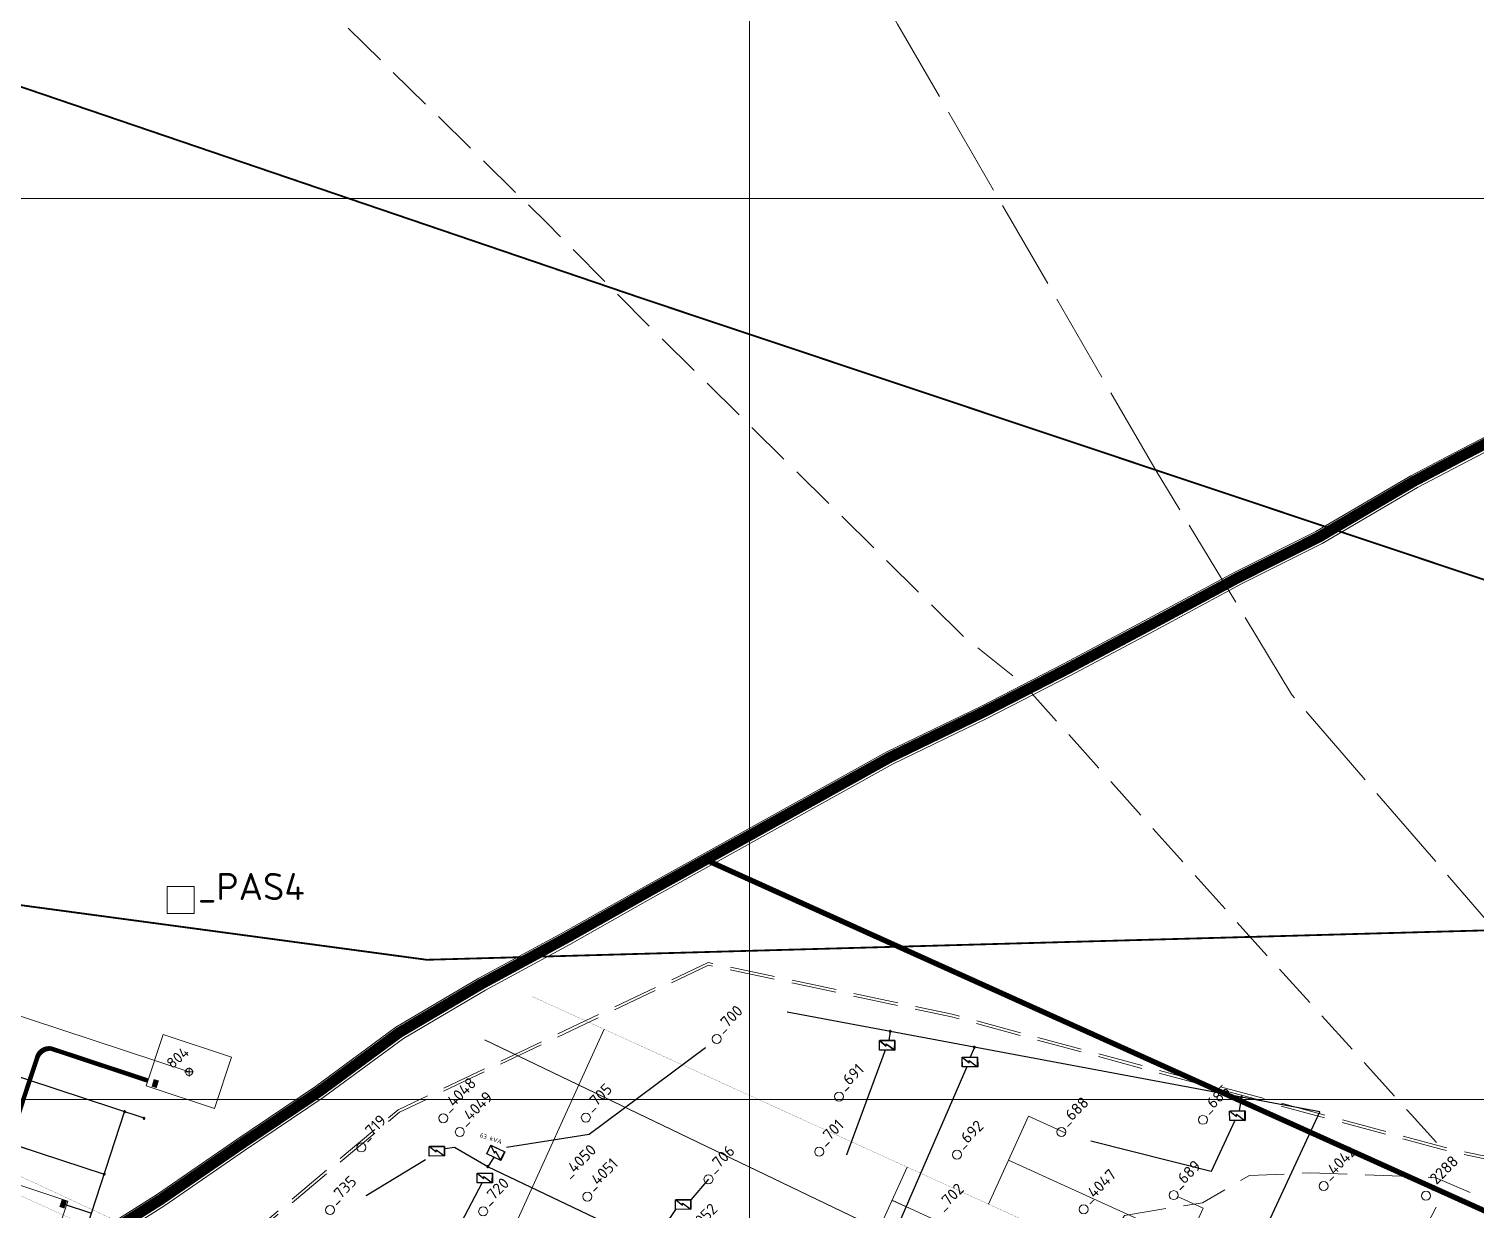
# Model space of a CAD drawing. Header units: millimetres. Extents: x 519 to 9564855, y -810 to 5021775.
# Drawn here: x 9525201 to 9526806, y 5001877 to 5003188 of the extents above; entities that cross this region are included whole.
import ezdxf

# ---------------------------------------------------------------- set-up
doc = ezdxf.new("R2010")
doc.units = ezdxf.units.MM
doc.header["$LTSCALE"] = 2
doc.header["$MEASUREMENT"] = 0
doc.header["$PDMODE"] = 2
doc.header["$PDSIZE"] = 5
for name, pattern in [('92051501$0$GROUND1', [60, 50, -10]), ('92051501$0$GROUND2', [35, 25, -10]), ('DASHED2', [9.525, 6.35, -3.175])]:
    doc.linetypes.add(name, pattern=pattern)
for name, color, linetype in [('Existing roads', 41, 'Continuous'), ('GRID_PULKOVO', 7, 'Continuous'), ('new 100 wells', 131, 'Continuous'), ('OilColl&Flowlines', 3, 'Continuous'), ('OLD WELLS(dr.bfr2000)', 24, 'Continuous'), ('PAS_CONTROL', 7, 'Continuous'), ('ROAD_FIELD', 255, '92051501$0$GROUND2'), ('ROAD_GROUND', 9, 'Continuous'), ('Stage VII wells', 9, 'Continuous'), ('МГ-земельный участок', 7, 'Continuous'), ('ТХ_выкидные линии', 24, 'Continuous')]:
    doc.layers.add(name, color=color, linetype=linetype)
for name, color, linetype, lineweight in [('WELLS(drilled after 2000y)', 6, 'Continuous', 40), ('Новый водовод', 5, 'g_122_vpr', 30), ('СНГ_трубопроводы', 244, 'Continuous', 50), ('Электро', 1, 'Continuous', 30), ('Электроснаб', 1, 'Continuous', 18), ('Электроснабжене', 1, 'Continuous', 18)]:
    doc.layers.add(name, color=color, linetype=linetype, lineweight=lineweight)
doc.styles.add('92051501$0$STANDARD', font='simplex.shx')
doc.styles.add('Elect', font='isocpeur.ttf')
doc.styles.add('Line_GUGK', font='')
doc.styles.get("Standard").update_dxf_attribs({"font": 'isocpeur.ttf', "width": 0.5})
doc.styles.get('Line_GUGK').set_extended_font_data('Bm431', italic=True)
doc.linetypes.add('g_122_vpr', pattern='A,2,-2,3,-0.6,["Впр",Line_GUGK,S=2,R=0,X=0,Y=-1],-6.4,3,-2,8,-2,8,-2,6', length=45)
doc.linetypes.add('WTR_LINE', pattern='A,0.5,-0.2,["W",92051501$0$STANDARD,S=0.1,R=0,X=-0.1,Y=-0.05],-0.05', length=0.75)

msp = doc.modelspace()

# ---------------------------------------------------------------- hatches: boundary and pattern name
at = {"layer": 'Existing roads', "lineweight": 0}
h = msp.add_hatch(color=256, dxfattribs=at)
edge = h.paths.add_edge_path()
edge.add_arc((9525224.5359, 5002040.67563), 13.35674, 90.73737319, 161.13780093, ccw=False)
edge.add_line((9525224.36401, 5002054.03126), (9525225.84106, 5002058.90337))
edge.add_arc((9525222.71659, 5002043.22452), 15.98714, 78.72979208, 167.86512908)
edge.add_line((9525207.08667, 5002046.58523), (9525208.44529, 5002046.13569))
edge.add_line((9525208.44529, 5002046.13569), (9525211.89643, 5002044.99377))
at = {"layer": 'Электро'}
for points in [[(9525344.77033, 5002020.90542), (9525339.11164, 5002022.61562), (9525336.61841, 5002014.36603), (9525342.2771, 5002012.65583)], [(9525234.30248, 5001880.87358), (9525239.91471, 5001879.01659), (9525242.62194, 5001887.19845), (9525237.00971, 5001889.05543)]]:
    msp.add_hatch(color=256, dxfattribs=at).paths.add_polyline_path(points)
at = {"layer": 'Электроснаб', "linetype": 'ByBlock', "lineweight": 0}
for points in [[(9525344.77033, 5002020.90542), (9525339.11164, 5002022.61562), (9525336.61841, 5002014.36603), (9525342.2771, 5002012.65583)], [(9525234.30248, 5001880.87358), (9525239.91471, 5001879.01659), (9525242.62194, 5001887.19845), (9525237.00971, 5001889.05543)]]:
    msp.add_hatch(color=1, dxfattribs=at).paths.add_polyline_path(points)
at = {"layer": 'Электроснабжене', "linetype": 'ByBlock', "lineweight": 0}
for points in [[(9525344.77033, 5002020.90542), (9525339.11164, 5002022.61562), (9525336.61841, 5002014.36603), (9525342.2771, 5002012.65583)], [(9525234.30248, 5001880.87358), (9525239.91471, 5001879.01659), (9525242.62194, 5001887.19845), (9525237.00971, 5001889.05543)]]:
    msp.add_hatch(color=1, dxfattribs=at).paths.add_polyline_path(points)

# ---------------------------------------------------------------- linework, layer by layer
at = {"color": 5, "linetype": 'WTR_LINE', "lineweight": 0, "ltscale": 100, "const_width": 2}
msp.add_lwpolyline([(9522961.68492, 5006530.42232), (9523070.127, 5006486.695), (9523143.587, 5006661.27), (9523407.015, 5006548.562), (9523796.011, 5006378.327), (9523736.775, 5006107.096), (9523707.544, 5005805.06), (9523700.818, 5005674.553), (9523703.853, 5005552.345), (9523709.802, 5004958.98), (9523711.38, 5004624.515), (9523707.966, 5004479.96), (9523732.1, 5004323.859), (9523751.102, 5004158.131), (9523770.225, 5003987.577), (9523817.419, 5003605.482), (9523831.27, 5003588.67), (9524021.596, 5003522.395), (9525884.76, 5002887.669), (9527000.923, 5002514.69), (9527059.994, 5002488.058), (9527832.679, 5002214.15)], dxfattribs=at)
at = {"layer": 'Existing roads', "linetype": 'ByBlock', "lineweight": 0, "ltscale": 5, "const_width": 6}
msp.add_lwpolyline([(9527687.54651, 5001483.2517), (9525951.42747, 5002265.95226)], dxfattribs=at)
at = {"layer": 'Existing roads', "lineweight": 0, "const_width": 5}
for points in [[(9525332.52401, 5002020.94674), (9525224.59593, 5002056.65819)], [(9525180.1335, 5001957.00354), (9525210.12796, 5002047.65358)]]:
    msp.add_lwpolyline(points, dxfattribs=at)
at = {"layer": 'GRID_PULKOVO', "lineweight": 0}
for p, q in [((9526000, 5011000), (9526000, 4992000)), ((9519000, 5003000), (9533000, 5003000)), ((9519000, 5002000), (9533000, 5002000))]:
    msp.add_line(p, q, dxfattribs=at)
at = {"layer": 'new 100 wells', "color": 0, "linetype": 'ByBlock', "lineweight": 0}
msp.add_lwpolyline([(9525243.81798, 5001887.02241), (9525167.83745, 5001912.16299), (9525148.98202, 5001855.17759), (9525224.96254, 5001830.03701)], close=True, dxfattribs=at)
at = {"layer": 'OilColl&Flowlines', "lineweight": 0}
msp.add_line((9525378.2, 5002030.6), (9524965.28641, 5002167.22562), dxfattribs=at)
at = {"layer": 'OLD WELLS(dr.bfr2000)', "lineweight": 0}
for centre in [(9525963.7, 5002067.1), (9526099.2, 5002003.2), (9525660.2, 5001979.2), (9525818.4, 5001979.9), (9526503, 5001977.4), (9525678.6, 5001963.9), (9526346.1, 5001963.9), (9525569.4, 5001946.7), (9526077.3, 5001941.9), (9526230.2, 5001938.7), (9525954.5, 5001911.4), (9525820.1, 5001892.2), (9526470.7, 5001893.8), (9526637, 5001903.8), (9526750.5, 5001893.1), (9525534.7, 5001877.2), (9525704.5, 5001875.7), (9526370.8, 5001878)]:
    msp.add_circle(centre, 5, dxfattribs=at)
at = {"layer": 'PAS_CONTROL', "lineweight": 0}
for p, q in [((9525353.95959, 5002236.33186), (9525383.97152, 5002236.33186)), ((9525353.95959, 5002206.31993), (9525353.95959, 5002236.33186)), ((9525383.97152, 5002236.33186), (9525383.97152, 5002206.31993)), ((9525383.97152, 5002206.31993), (9525353.95959, 5002206.31993))]:
    msp.add_line(p, q, dxfattribs=at)
at = {"layer": 'ROAD_FIELD', "lineweight": 0, "flags": 128}
for points in [[(9523067.54573, 5006280.15142), (9523097.837, 5006220.955), (9523134.28356, 5006177.90575), (9523327.5536, 5006034.29016), (9523404.3888, 5005961.89165), (9523546.137, 5005820.655), (9523570.337, 5005764.455), (9523611.637, 5005703.555), (9523678.937, 5005601.455), (9523758.937, 5005482.155), (9523855.737, 5005356.655), (9523893.937, 5005309.855), (9523976.037, 5005203.855), (9524058.737, 5005089.655), (9524169.237, 5004930.955), (9524255.937, 5004827.155), (9524338.537, 5004723.055), (9524419.237, 5004614.655), (9524494.52002, 5004513.62152), (9524570.637, 5004405.855), (9524678.92453, 5004248.16038), (9524754.737, 5004137.255), (9524931.88962, 5003868.81369), (9525012.437, 5003759.655), (9525133.337, 5003611.255), (9525227.61732, 5003523.96814), (9525365.22415, 5003383.09482), (9525453.6058, 5003288.06127), (9525775.337, 5002972.455), (9525888.237, 5002858.655), (9526236.59672, 5002514.5697), (9526304.637, 5002460.255), (9526557.36259, 5002178.24732), (9526734.337, 5001983.055), (9526762.137, 5001952.155)], [(9528790.32184, 5001728.35147), (9528600.737, 5001749.955), (9528183.137, 5001809.755), (9527543.137, 5001845.655), (9527394.537, 5001865.655), (9527044.837, 5001911.355), (9526819.737, 5001936.155), (9526769.037, 5001947.355), (9526224.937, 5002094.555), (9525954.037, 5002152.055), (9525610.137, 5001988.455), (9525416.937, 5001825.755)], [(9528789.98523, 5001725.37041), (9528600.35446, 5001746.97918), (9528182.83981, 5001806.76696), (9527542.85248, 5001842.66625), (9527394.14254, 5001862.68104), (9527044.47832, 5001908.37637), (9526819.24776, 5001933.19075), (9526768.32132, 5001944.44077), (9526224.23329, 5002091.63753), (9525954.40813, 5002148.90939), (9525611.77425, 5001985.91171), (9525419.51482, 5001824.00379)], [(9526381.002, 5001806.63), (9526416.04225, 5001871.37385), (9526502.55111, 5001885.43137), (9526554.59705, 5001915.65502), (9526622.8194, 5001918.46652), (9526760.67089, 5001913.54637), (9526924.70756, 5001841.69842), (9527019.65623, 5001781.95402), (9527084.115, 5001737.329), (9527140.734, 5001836.624), (9527208.14697, 5001868.40773), (9527338.26177, 5001869.11057)]]:
    msp.add_lwpolyline(points, dxfattribs=at)
at = {"layer": 'ROAD_FIELD', "linetype": '92051501$0$GROUND1', "lineweight": 0}
for points in [[(9527424.237, 5001104.455), (9527249.28872, 5001226.16021), (9527249.28872, 5001371.5888), (9527138.94844, 5001515.4192), (9527094.17272, 5001632.08172), (9527113.09968, 5001788.16059), (9527095.77181, 5001876.59342), (9527074.98305, 5001900.5652), (9526601.54333, 5002449.14721), (9526451.137, 5002697.655), (9526164.32704, 5003193.12773), (9525728.52141, 5003974.00872), (9525431.44703, 5004554.50834), (9525295.237, 5004746.255), (9525023.437, 5005119.555), (9524864.03888, 5005487.19574), (9524794.18876, 5005640.1035), (9524670.037, 5005965.355), (9524572.64609, 5006149.74449)], [(9526392.32749, 5001135.12341), (9526415.395, 5001186.199), (9526442.085, 5001239.075), (9526463.423, 5001286.087), (9526487.579, 5001334.241), (9526516.287, 5001397.628), (9526565.976, 5001488.878), (9526591.943, 5001534.838), (9526636.922, 5001622.89), (9526663.198, 5001702.183), (9526667.0077, 5001715.68707), (9526698.711, 5001739.047), (9526715.947, 5001791.8), (9526762.515, 5001881.88)]]:
    msp.add_lwpolyline(points, dxfattribs=at)
at = {"layer": 'ROAD_GROUND', "lineweight": 0, "const_width": 12}
msp.add_lwpolyline([(9525169.27571, 5001788.8478), (9525264.09159, 5001836.55706), (9525346.89793, 5001889.01448), (9525435.17807, 5001949.86972), (9525522.47051, 5002008.63195), (9525611.54538, 5002074.31346), (9525702.98593, 5002128.36221), (9525796.72482, 5002179.12912), (9525888.85919, 5002231.14852), (9526155.63508, 5002379.5432), (9526259.76357, 5002429.9915), (9526352.48125, 5002477.65199), (9526446.15073, 5002527.48903), (9526542.26395, 5002579.1424), (9526631.68474, 5002624.00299), (9526737.15089, 5002686.0419), (9526784.58716, 5002711.15522), (9526978.48825, 5002811.80681), (9527100.93245, 5002877.6792), (9527210.32475, 5002935.57514), (9527321.22302, 5002994.57422), (9527618.43998, 5003152.48327), (9528105.92301, 5003413.37419)], dxfattribs=at)
at = {"layer": 'ROAD_GROUND', "lineweight": 0}
for points in [[(9525166.237, 5001795.155), (9525260.637, 5001842.655), (9525343.037, 5001894.855), (9525431.237, 5001955.655), (9525518.437, 5002014.355), (9525607.67732, 5002080.15851), (9525699.537, 5002134.455), (9525793.337, 5002185.255), (9525885.437, 5002237.255), (9526152.4051, 5002385.7566), (9526256.637, 5002436.255), (9526349.237, 5002483.855), (9526442.837, 5002533.655), (9526539.037, 5002585.355), (9526628.337, 5002630.155), (9526733.737, 5002692.155), (9526781.337, 5002717.355), (9526975.21737, 5002817.99583), (9527097.637, 5002883.855), (9527207.037, 5002941.755), (9527317.937, 5003000.755), (9527615.137, 5003158.655), (9528102.637, 5003419.555)], [(9525172.74853, 5001781.63958), (9525268.03969, 5001829.58799), (9525351.31043, 5001882.3396), (9525439.68214, 5001943.25797), (9525527.08025, 5002002.09133), (9525615.96603, 5002067.63341), (9525706.92756, 5002121.39902), (9525800.59662, 5002172.12811), (9525892.77027, 5002224.16969), (9526159.32648, 5002372.44217), (9526263.33679, 5002422.83322), (9526356.18896, 5002470.56284), (9526449.93785, 5002520.44221), (9526545.9519, 5002572.04227), (9526635.51074, 5002616.97213), (9526741.05248, 5002679.05551), (9526788.30163, 5002704.06976), (9526982.22639, 5002804.73363), (9527104.69868, 5002870.62113), (9527214.08218, 5002928.51244), (9527324.97847, 5002987.51047), (9527622.21482, 5003145.42986), (9528109.67845, 5003406.3104)]]:
    msp.add_lwpolyline(points, dxfattribs=at)
at = {"layer": 'Stage VII wells', "color": 0, "linetype": 'ByBlock', "lineweight": 0}
msp.add_lwpolyline([(9525330.58202, 5002015.07759), (9525406.56254, 5001989.93701), (9525425.41798, 5002046.92241), (9525349.43745, 5002072.06299)], close=True, dxfattribs=at)
msp.add_circle((9525378.2, 5002030.6), 4, dxfattribs=at)
at = {"layer": 'Stage VII wells', "color": 0, "linetype": 'ByBlock', "lineweight": 0, "ltscale": 80}
msp.add_point((9525378.2, 5002030.6), dxfattribs=at)
at = {"layer": 'WELLS(drilled after 2000y)', "linetype": 'ByBlock', "lineweight": 0, "ltscale": 200, "const_width": 0.2}
for points in [[(9525758.50912, 5002114.41611), (9525951.83832, 5002026.42522), (9526009.89849, 5002000), (9526134.1647, 5001943.44209), (9526174.88605, 5001924.90838), (9526265.04915, 5001883.872), (9526407.08356, 5001819.29251)], [(9525797.56467, 5001737.72345), (9525703.38234, 5001780.58913), (9525838.70607, 5002077.91567)], [(9526265.04915, 5001883.872), (9526309.41455, 5001981.34945), (9526350.18267, 5001962.79445)], [(9526287.23185, 5001932.61073), (9526375.73924, 5001892.48732), (9526486.39293, 5001842.12495), (9526566.56536, 5001805.63567)], [(9526174.88605, 5001924.90838), (9526140.98072, 5001850.41327), (9526177.29965, 5001753.41868), (9526099.06163, 5001581.72971), (9526187.59267, 5001541.38645)], [(9526157.93339, 5001887.66082), (9526207.96267, 5001865.41845)], [(9526486.39293, 5001842.12495), (9526503.36744, 5001879.42051), (9526474.77167, 5001892.43545)]]:
    msp.add_lwpolyline(points, dxfattribs=at)
at = {"layer": 'WELLS(drilled after 2000y)', "color": 6, "linetype": 'ByBlock', "lineweight": 0, "ltscale": 50, "const_width": 0.2}
msp.add_lwpolyline([(9526463.30234, 5001290.17813), (9526211.23615, 5001408.06459), (9526202.49321, 5001408.52043), (9526195.86182, 5001407.01512), (9525924.31584, 5001540.46315), (9525882.36713, 5001561.07835), (9525861.607, 5001561.28204), (9525839.72758, 5001571.76865), (9525817.95303, 5001585.97871), (9525784.70338, 5001620.2689), (9525496.63355, 5001754.43651), (9525173.81828, 5001901.15362), (9524868.70967, 5002014.35964)], dxfattribs=at)
at = {"layer": 'МГ-земельный участок', "color": 0, "linetype": 'DASHED2', "lineweight": 25, "ltscale": 5, "const_width": 2}
msp.add_lwpolyline([(9522167.80801, 4999999.48247), (9521654, 5002362), (9522840, 5002532), (9525642, 5002155), (9528521, 5002235), (9531281, 5003464), (9533105, 5001043), (9546614, 4998215), (9544978, 4995525), (9543652, 4996420), (9539605, 4995735), (9529554.6705, 4998798.09585), (9529554.71722, 4998845.23995), (9529525.402, 4998845.269), (9529525.36994, 4998882.97318), (9529309.91997, 4998882.84552), (9526935, 5000017), (9526935, 4999132), (9522906, 5001105), (9522683.367, 5000265.06642), (9522496, 5000315)], close=True, dxfattribs=at)
at = {"layer": 'Новый водовод', "color": 5, "linetype": 'WTR_LINE', "lineweight": 0, "ltscale": 40, "const_width": 1}
msp.add_lwpolyline([(9526354.87, 5000946.83), (9526398.70239, 5001044.0014), (9526527.39, 5001266.46), (9526675.38, 5001544.16), (9526584.45, 5001589.4), (9526573.39, 5001637.82), (9526242.02757, 5001808.6634), (9525706.03, 5002066.24)], dxfattribs=at)
at = {"layer": 'СНГ_трубопроводы', "color": 3, "linetype": 'ByBlock', "lineweight": 0, "ltscale": 5, "const_width": 0.2}
msp.add_lwpolyline([(9524919.41641, 5002041.27775), (9525456.91445, 5001790.98044)], dxfattribs=at)
at = {"layer": 'ТХ_выкидные линии', "lineweight": 0, "ltscale": 25}
for p, q in [((9525838.70607, 5002077.91567), (9525703.38234, 5001780.58913)), ((9526309.41455, 5001981.34945), (9526265.04915, 5001883.872)), ((9526350.18267, 5001962.79445), (9526309.41455, 5001981.34945)), ((9526287.29195, 5001932.74278), (9526566.56536, 5001805.63567)), ((9526148.60874, 5001867.17318), (9526174.88605, 5001924.90838)), ((9526207.96267, 5001865.41845), (9526158.13235, 5001888.09798)), ((9526474.77167, 5001892.43545), (9526503.36744, 5001879.42051)), ((9526486.72021, 5001842.84404), (9526503.36744, 5001879.42051))]:
    msp.add_line(p, q, dxfattribs=at)
at = {"layer": 'Электро', "ltscale": 0.5}
for p, q in [((9525328.21342, 5001979.12711, 0), (9524775.58715, 5002161.90701, 0)), ((9525216.00605, 5001707.62008), (9525306.55192, 5001986.2916)), ((9526516.04185, 5001735.5489, 0), (9526632.7608, 5001986.08747, 0)), ((9525110.79511, 5001973.97499, 0), (9525284.07779, 5001917.12334, 0)), ((9525672.70964, 5001946.66492, 0), (9525662.37814, 5001945.12541, 0)), ((9525709.50821, 5001925.33311, 0), (9525672.70964, 5001946.66492, 0)), ((9525919.1978, 5001825.46275, 0), (9525709.50821, 5001925.33311, 0)), ((9525238.54614, 5001884.20287, 0), (9525269.99971, 5001873.79545, 0))]:
    msp.add_line(p, q, dxfattribs=at)
at = {"layer": 'Электро', "ltscale": 0.0025}
for p, q in [((9526632.7608, 5001986.08747, 0), (9526041.7065, 5002096.96741, 0)), ((9526156.13426, 5002075.50112, 0), (9526154.58951, 5002065.30825, 0)), ((9525822.20902, 5001961.33226, 0), (9525951.07459, 5002057.63923, 0)), ((9526249.49645, 5002057.98667, 0), (9526244.93427, 5002046.7783, 0)), ((9526150.53449, 5002054.60212, 0), (9526107.5088, 5001938.40726, 0)), ((9526241.07622, 5002036.2798, 0), (9526155.43657, 5001839.08298, 0)), ((9526545.76115, 5002002.40834, 0), (9526543.10479, 5001987.74851, 0)), ((9526538.36578, 5001976.62227, 0), (9526512.00593, 5001919.96662, 0)), ((9526512.00593, 5001919.96662, 0), (9526378.66304, 5001953.65484, 0)), ((9525954.5, 5001911.39), (9525934.88912, 5001888.63243, 0)), ((9525626.43561, 5001761.46852, 0), (9525703.55131, 5001907.54903, 0)), ((9525918.00265, 5001878.05419, 0), (9525891.3365, 5001838.73245, 0))]:
    msp.add_line(p, q, dxfattribs=at)
at = {"layer": 'Электро'}
for p, q in [((9526144.13536, 5002065.23605, 0), (9526161.18379, 5002065.34039, 0)), ((9526144.20006, 5002054.6637, 0), (9526144.13536, 5002065.23605, 0)), ((9526144.18579, 5002065.34243, 0), (9526161.23422, 5002065.44677, 0)), ((9526144.25049, 5002054.77008, 0), (9526144.18579, 5002065.34243, 0)), ((9526161.24849, 5002054.76804, 0), (9526144.20006, 5002054.6637, 0)), ((9526161.29892, 5002054.87442, 0), (9526144.25049, 5002054.77008, 0)), ((9526161.08654, 5002065.24194, 0), (9526144.49094, 5002065.14037, 0)), ((9526144.49094, 5002065.14037, 0), (9526151.70272, 5002059.31314, 0)), ((9526161.13696, 5002065.34832, 0), (9526144.54137, 5002065.24675, 0)), ((9526144.54137, 5002065.24675, 0), (9526151.75314, 5002059.41952, 0)), ((9526151.70272, 5002059.31314, 0), (9526151.68818, 5002061.68837, 0)), ((9526151.68818, 5002061.68837, 0), (9526161.01285, 5002054.79948, 0)), ((9526151.75314, 5002059.41952, 0), (9526151.73861, 5002061.79475, 0)), ((9526151.73861, 5002061.79475, 0), (9526161.06327, 5002054.90586, 0)), ((9526161.01285, 5002054.79948, 0), (9526161.08654, 5002065.24194, 0)), ((9526161.06327, 5002054.90586, 0), (9526161.13696, 5002065.34832, 0)), ((9526161.18379, 5002065.34039, 0), (9526161.24849, 5002054.76804, 0)), ((9526161.23422, 5002065.44677, 0), (9526161.29892, 5002054.87442, 0)), ((9526236.02432, 5002046.71556, 0), (9526253.07275, 5002046.81989, 0)), ((9526236.08902, 5002036.14321, 0), (9526236.02432, 5002046.71556, 0)), ((9526236.07475, 5002046.82194, 0), (9526253.12318, 5002046.92627, 0)), ((9526236.13945, 5002036.24959, 0), (9526236.07475, 5002046.82194, 0)), ((9526252.9755, 5002046.72144, 0), (9526236.3799, 5002046.61988, 0)), ((9526236.3799, 5002046.61988, 0), (9526243.59168, 5002040.79265, 0)), ((9526253.02592, 5002046.82782, 0), (9526236.43032, 5002046.72626, 0)), ((9526236.43032, 5002046.72626, 0), (9526243.6421, 5002040.89903, 0)), ((9526243.59168, 5002040.79265, 0), (9526243.57714, 5002043.16788, 0)), ((9526243.57714, 5002043.16788, 0), (9526252.90181, 5002036.27898, 0)), ((9526243.6421, 5002040.89903, 0), (9526243.62757, 5002043.27426, 0)), ((9526243.62757, 5002043.27426, 0), (9526252.95223, 5002036.38536, 0)), ((9526252.90181, 5002036.27898, 0), (9526252.9755, 5002046.72144, 0)), ((9526252.95223, 5002036.38536, 0), (9526253.02592, 5002046.82782, 0)), ((9526253.07275, 5002046.81989, 0), (9526253.13745, 5002036.24754, 0)), ((9526253.12318, 5002046.92627, 0), (9526253.18788, 5002036.35392, 0)), ((9526253.13745, 5002036.24754, 0), (9526236.08902, 5002036.14321, 0)), ((9526253.18788, 5002036.35392, 0), (9526236.13945, 5002036.24959, 0)), ((9526532.69883, 5001987.16033, 0), (9526549.74726, 5001987.26467, 0)), ((9526532.76353, 5001976.58798, 0), (9526532.69883, 5001987.16033, 0)), ((9526549.81196, 5001976.69232, 0), (9526532.76353, 5001976.58798, 0)), ((9526549.65, 5001987.16622, 0), (9526533.0544, 5001987.06466, 0)), ((9526533.0544, 5001987.06466, 0), (9526540.26618, 5001981.23742, 0)), ((9526540.26618, 5001981.23742, 0), (9526540.25165, 5001983.61266, 0)), ((9526540.25165, 5001983.61266, 0), (9526549.57631, 5001976.72376, 0)), ((9526549.57631, 5001976.72376, 0), (9526549.65, 5001987.16622, 0)), ((9526549.74726, 5001987.26467, 0), (9526549.81196, 5001976.69232, 0)), ((9525644.64415, 5001947.79941, 0), (9525661.69258, 5001947.90375, 0)), ((9525644.70885, 5001937.22706, 0), (9525644.64415, 5001947.79941, 0)), ((9525661.59533, 5001947.8053, 0), (9525644.99973, 5001947.70373, 0)), ((9525644.99973, 5001947.70373, 0), (9525652.21151, 5001941.8765, 0)), ((9525652.21151, 5001941.8765, 0), (9525652.19697, 5001944.25173, 0)), ((9525652.19697, 5001944.25173, 0), (9525661.52164, 5001937.36284, 0)), ((9525661.52164, 5001937.36284, 0), (9525661.59533, 5001947.8053, 0)), ((9525661.69258, 5001947.90375, 0), (9525661.75728, 5001937.3314, 0)), ((9525708.46322, 5001939.49238, 0), (9525712.85965, 5001949.10748, 0)), ((9525712.85965, 5001949.10748, 0), (9525728.36447, 5001942.01802, 0)), ((9525728.23479, 5001941.96972, 0), (9525713.1418, 5001948.87087, 0)), ((9525713.1418, 5001948.87087, 0), (9525717.22646, 5001940.54729, 0)), ((9525717.22646, 5001940.54729, 0), (9525718.21418, 5001942.70746, 0)), ((9525718.21418, 5001942.70746, 0), (9525723.76759, 5001932.53073, 0)), ((9525661.75728, 5001937.3314, 0), (9525644.70885, 5001937.22706, 0)), ((9525723.96804, 5001932.40292, 0), (9525708.46322, 5001939.49238, 0)), ((9525716.21563, 5001935.94765, 0), (9525709.50821, 5001925.33311, 0)), ((9525723.76759, 5001932.53073, 0), (9525728.23479, 5001941.96972, 0)), ((9525728.36447, 5001942.01802, 0), (9525723.96804, 5001932.40292, 0)), ((9525697.73724, 5001918.08619, 0), (9525714.78568, 5001918.19053, 0)), ((9525697.80195, 5001907.51384, 0), (9525697.73724, 5001918.08619, 0)), ((9525714.68842, 5001918.09208, 0), (9525698.09282, 5001917.99052, 0)), ((9525698.09282, 5001917.99052, 0), (9525705.3046, 5001912.16328, 0)), ((9525705.3046, 5001912.16328, 0), (9525705.29007, 5001914.53852, 0)), ((9525705.29007, 5001914.53852, 0), (9525714.61473, 5001907.64962, 0)), ((9525714.61473, 5001907.64962, 0), (9525714.68842, 5001918.09208, 0)), ((9525714.78568, 5001918.19053, 0), (9525714.85038, 5001907.61818, 0)), ((9525714.85038, 5001907.61818, 0), (9525697.80195, 5001907.51384, 0)), ((9525917.93795, 5001888.62655, 0), (9525934.98638, 5001888.73088, 0)), ((9525917.93795, 5001888.62655, 0), (9525934.98638, 5001888.73088, 0)), ((9525918.00265, 5001878.05419, 0), (9525917.93795, 5001888.62655, 0)), ((9525918.00265, 5001878.05419, 0), (9525917.93795, 5001888.62655, 0)), ((9525935.05108, 5001878.15853, 0), (9525918.00265, 5001878.05419, 0)), ((9525935.05108, 5001878.15853, 0), (9525918.00265, 5001878.05419, 0)), ((9525934.88912, 5001888.63243, 0), (9525918.29353, 5001888.53087, 0)), ((9525934.88912, 5001888.63243, 0), (9525918.29353, 5001888.53087, 0)), ((9525918.29353, 5001888.53087, 0), (9525925.5053, 5001882.70363, 0)), ((9525918.29353, 5001888.53087, 0), (9525925.5053, 5001882.70363, 0)), ((9525925.5053, 5001882.70363, 0), (9525925.49077, 5001885.07887, 0)), ((9525925.49077, 5001885.07887, 0), (9525934.81543, 5001878.18997, 0)), ((9525925.5053, 5001882.70363, 0), (9525925.49077, 5001885.07887, 0)), ((9525925.49077, 5001885.07887, 0), (9525934.81543, 5001878.18997, 0)), ((9525934.81543, 5001878.18997, 0), (9525934.88912, 5001888.63243, 0)), ((9525934.81543, 5001878.18997, 0), (9525934.88912, 5001888.63243, 0)), ((9525934.98638, 5001888.73088, 0), (9525935.05108, 5001878.15853, 0)), ((9525934.98638, 5001888.73088, 0), (9525935.05108, 5001878.15853, 0))]:
    msp.add_line(p, q, dxfattribs=at)
at = {"layer": 'Электро', "ltscale": 25}
for p, q in [((9525730.31218, 5001947.23102), (9525822.20902, 5001961.33226, 0)), ((9525640.55719, 5001933.09838), (9525574.64397, 5001893.11959))]:
    msp.add_line(p, q, dxfattribs=at)
for centre, start, end in [((9526156.13372, 5002075.5013, 0), 162, 342), ((9526156.13372, 5002075.5013, 0), 342, 162), ((9526249.4959, 5002057.98685, 0), 162, 342), ((9526249.4959, 5002057.98685, 0), 342, 162), ((9526545.7606, 5002002.40852, 0), 162, 342), ((9526545.7606, 5002002.40852, 0), 342, 162), ((9525306.55192, 5001986.2916), 162.00000003, 341.99999997), ((9525306.55192, 5001986.2916), 162, 342), ((9525306.55192, 5001986.2916), 341.99999995, 162.00000005), ((9525306.55192, 5001986.2916), 341.99999995, 162.00000005), ((9525328.21287, 5001979.12729, 0), 162, 342), ((9525328.21287, 5001979.12729, 0), 342, 162), ((9525709.50766, 5001925.33329, 0), 342, 162), ((9525709.50766, 5001925.33329, 0), 162, 342)]:
    msp.add_arc(centre, 1, start, end, dxfattribs=at)
at = {"layer": 'Электро', "ltscale": 0.5}
for centre, start, end in [((9525284.07779, 5001917.12334, 0), 162, 342), ((9525284.07834, 5001917.12315, 0), 162, 342), ((9525284.07779, 5001917.12334, 0), 342, 162), ((9525284.07834, 5001917.12315, 0), 342, 162)]:
    msp.add_arc(centre, 1, start, end, dxfattribs=at)
at = {"layer": 'Электроснаб', "color": 1, "linetype": 'ByBlock', "lineweight": 0, "ltscale": 0.0025}
for p, q in [((9526632.7608, 5001986.08747, 0), (9526041.7065, 5002096.96741, 0)), ((9526156.13426, 5002075.50112, 0), (9526154.58951, 5002065.30825, 0)), ((9525822.20902, 5001961.33226, 0), (9525951.07459, 5002057.63923, 0)), ((9526249.49645, 5002057.98667, 0), (9526244.93427, 5002046.7783, 0)), ((9526150.53449, 5002054.60212, 0), (9526107.5088, 5001938.40726, 0)), ((9526241.07622, 5002036.2798, 0), (9526155.43657, 5001839.08298, 0)), ((9526545.76115, 5002002.40834, 0), (9526543.10479, 5001987.74851, 0)), ((9526538.36578, 5001976.62227, 0), (9526512.00593, 5001919.96662, 0)), ((9526512.00593, 5001919.96662, 0), (9526378.66304, 5001953.65484, 0)), ((9525954.5, 5001911.39), (9525934.88912, 5001888.63243, 0)), ((9525626.43561, 5001761.46852, 0), (9525703.55131, 5001907.54903, 0)), ((9525918.00265, 5001878.05419, 0), (9525891.3365, 5001838.73245, 0))]:
    msp.add_line(p, q, dxfattribs=at)
at = {"layer": 'Электроснаб', "color": 1, "linetype": 'ByBlock', "lineweight": 0}
for p, q in [((9526144.13536, 5002065.23605, 0), (9526161.18379, 5002065.34039, 0)), ((9526144.20006, 5002054.6637, 0), (9526144.13536, 5002065.23605, 0)), ((9526144.18579, 5002065.34243, 0), (9526161.23422, 5002065.44677, 0)), ((9526144.25049, 5002054.77008, 0), (9526144.18579, 5002065.34243, 0)), ((9526161.24849, 5002054.76804, 0), (9526144.20006, 5002054.6637, 0)), ((9526161.29892, 5002054.87442, 0), (9526144.25049, 5002054.77008, 0)), ((9526161.08654, 5002065.24194, 0), (9526144.49094, 5002065.14037, 0)), ((9526144.49094, 5002065.14037, 0), (9526151.70272, 5002059.31314, 0)), ((9526161.13696, 5002065.34832, 0), (9526144.54137, 5002065.24675, 0)), ((9526144.54137, 5002065.24675, 0), (9526151.75314, 5002059.41952, 0)), ((9526151.70272, 5002059.31314, 0), (9526151.68818, 5002061.68837, 0)), ((9526151.68818, 5002061.68837, 0), (9526161.01285, 5002054.79948, 0)), ((9526151.75314, 5002059.41952, 0), (9526151.73861, 5002061.79475, 0)), ((9526151.73861, 5002061.79475, 0), (9526161.06327, 5002054.90586, 0)), ((9526161.01285, 5002054.79948, 0), (9526161.08654, 5002065.24194, 0)), ((9526161.06327, 5002054.90586, 0), (9526161.13696, 5002065.34832, 0)), ((9526161.18379, 5002065.34039, 0), (9526161.24849, 5002054.76804, 0)), ((9526161.23422, 5002065.44677, 0), (9526161.29892, 5002054.87442, 0)), ((9526236.02432, 5002046.71556, 0), (9526253.07275, 5002046.81989, 0)), ((9526236.08902, 5002036.14321, 0), (9526236.02432, 5002046.71556, 0)), ((9526236.07475, 5002046.82194, 0), (9526253.12318, 5002046.92627, 0)), ((9526236.13945, 5002036.24959, 0), (9526236.07475, 5002046.82194, 0)), ((9526252.9755, 5002046.72144, 0), (9526236.3799, 5002046.61988, 0)), ((9526236.3799, 5002046.61988, 0), (9526243.59168, 5002040.79265, 0)), ((9526253.02592, 5002046.82782, 0), (9526236.43032, 5002046.72626, 0)), ((9526236.43032, 5002046.72626, 0), (9526243.6421, 5002040.89903, 0)), ((9526243.59168, 5002040.79265, 0), (9526243.57714, 5002043.16788, 0)), ((9526243.57714, 5002043.16788, 0), (9526252.90181, 5002036.27898, 0)), ((9526243.6421, 5002040.89903, 0), (9526243.62757, 5002043.27426, 0)), ((9526243.62757, 5002043.27426, 0), (9526252.95223, 5002036.38536, 0)), ((9526252.90181, 5002036.27898, 0), (9526252.9755, 5002046.72144, 0)), ((9526252.95223, 5002036.38536, 0), (9526253.02592, 5002046.82782, 0)), ((9526253.07275, 5002046.81989, 0), (9526253.13745, 5002036.24754, 0)), ((9526253.12318, 5002046.92627, 0), (9526253.18788, 5002036.35392, 0)), ((9526253.13745, 5002036.24754, 0), (9526236.08902, 5002036.14321, 0)), ((9526253.18788, 5002036.35392, 0), (9526236.13945, 5002036.24959, 0)), ((9526532.69883, 5001987.16033, 0), (9526549.74726, 5001987.26467, 0)), ((9526532.76353, 5001976.58798, 0), (9526532.69883, 5001987.16033, 0)), ((9526549.81196, 5001976.69232, 0), (9526532.76353, 5001976.58798, 0)), ((9526549.65, 5001987.16622, 0), (9526533.0544, 5001987.06466, 0)), ((9526533.0544, 5001987.06466, 0), (9526540.26618, 5001981.23742, 0)), ((9526540.26618, 5001981.23742, 0), (9526540.25165, 5001983.61266, 0)), ((9526540.25165, 5001983.61266, 0), (9526549.57631, 5001976.72376, 0)), ((9526549.57631, 5001976.72376, 0), (9526549.65, 5001987.16622, 0)), ((9526549.74726, 5001987.26467, 0), (9526549.81196, 5001976.69232, 0)), ((9525644.64415, 5001947.79941, 0), (9525661.69258, 5001947.90375, 0)), ((9525644.70885, 5001937.22706, 0), (9525644.64415, 5001947.79941, 0)), ((9525661.59533, 5001947.8053, 0), (9525644.99973, 5001947.70373, 0)), ((9525644.99973, 5001947.70373, 0), (9525652.21151, 5001941.8765, 0)), ((9525652.21151, 5001941.8765, 0), (9525652.19697, 5001944.25173, 0)), ((9525652.19697, 5001944.25173, 0), (9525661.52164, 5001937.36284, 0)), ((9525661.52164, 5001937.36284, 0), (9525661.59533, 5001947.8053, 0)), ((9525661.69258, 5001947.90375, 0), (9525661.75728, 5001937.3314, 0)), ((9525708.46322, 5001939.49238, 0), (9525712.85965, 5001949.10748, 0)), ((9525712.85965, 5001949.10748, 0), (9525728.36447, 5001942.01802, 0)), ((9525728.23479, 5001941.96972, 0), (9525713.1418, 5001948.87087, 0)), ((9525713.1418, 5001948.87087, 0), (9525717.22646, 5001940.54729, 0)), ((9525717.22646, 5001940.54729, 0), (9525718.21418, 5001942.70746, 0)), ((9525718.21418, 5001942.70746, 0), (9525723.76759, 5001932.53073, 0)), ((9525661.75728, 5001937.3314, 0), (9525644.70885, 5001937.22706, 0)), ((9525723.96804, 5001932.40292, 0), (9525708.46322, 5001939.49238, 0)), ((9525716.21563, 5001935.94765, 0), (9525709.50821, 5001925.33311, 0)), ((9525723.76759, 5001932.53073, 0), (9525728.23479, 5001941.96972, 0)), ((9525728.36447, 5001942.01802, 0), (9525723.96804, 5001932.40292, 0)), ((9525697.73724, 5001918.08619, 0), (9525714.78568, 5001918.19053, 0)), ((9525697.80195, 5001907.51384, 0), (9525697.73724, 5001918.08619, 0)), ((9525714.68842, 5001918.09208, 0), (9525698.09282, 5001917.99052, 0)), ((9525698.09282, 5001917.99052, 0), (9525705.3046, 5001912.16328, 0)), ((9525705.3046, 5001912.16328, 0), (9525705.29007, 5001914.53852, 0)), ((9525705.29007, 5001914.53852, 0), (9525714.61473, 5001907.64962, 0)), ((9525714.61473, 5001907.64962, 0), (9525714.68842, 5001918.09208, 0)), ((9525714.78568, 5001918.19053, 0), (9525714.85038, 5001907.61818, 0)), ((9525714.85038, 5001907.61818, 0), (9525697.80195, 5001907.51384, 0)), ((9525917.93795, 5001888.62655, 0), (9525934.98638, 5001888.73088, 0)), ((9525917.93795, 5001888.62655, 0), (9525934.98638, 5001888.73088, 0)), ((9525918.00265, 5001878.05419, 0), (9525917.93795, 5001888.62655, 0)), ((9525918.00265, 5001878.05419, 0), (9525917.93795, 5001888.62655, 0)), ((9525935.05108, 5001878.15853, 0), (9525918.00265, 5001878.05419, 0)), ((9525935.05108, 5001878.15853, 0), (9525918.00265, 5001878.05419, 0)), ((9525934.88912, 5001888.63243, 0), (9525918.29353, 5001888.53087, 0)), ((9525934.88912, 5001888.63243, 0), (9525918.29353, 5001888.53087, 0)), ((9525918.29353, 5001888.53087, 0), (9525925.5053, 5001882.70363, 0)), ((9525918.29353, 5001888.53087, 0), (9525925.5053, 5001882.70363, 0)), ((9525925.5053, 5001882.70363, 0), (9525925.49077, 5001885.07887, 0)), ((9525925.49077, 5001885.07887, 0), (9525934.81543, 5001878.18997, 0)), ((9525925.5053, 5001882.70363, 0), (9525925.49077, 5001885.07887, 0)), ((9525925.49077, 5001885.07887, 0), (9525934.81543, 5001878.18997, 0)), ((9525934.81543, 5001878.18997, 0), (9525934.88912, 5001888.63243, 0)), ((9525934.81543, 5001878.18997, 0), (9525934.88912, 5001888.63243, 0)), ((9525934.98638, 5001888.73088, 0), (9525935.05108, 5001878.15853, 0)), ((9525934.98638, 5001888.73088, 0), (9525935.05108, 5001878.15853, 0))]:
    msp.add_line(p, q, dxfattribs=at)
at = {"layer": 'Электроснаб', "color": 1, "linetype": 'ByBlock', "lineweight": 0, "ltscale": 0.5}
for p, q in [((9526516.04185, 5001735.5489, 0), (9526632.7608, 5001986.08747, 0)), ((9525110.79511, 5001973.97499, 0), (9525284.07779, 5001917.12334, 0)), ((9525672.70964, 5001946.66492, 0), (9525662.37814, 5001945.12541, 0)), ((9525709.50821, 5001925.33311, 0), (9525672.70964, 5001946.66492, 0)), ((9525919.1978, 5001825.46275, 0), (9525709.50821, 5001925.33311, 0)), ((9525238.54614, 5001884.20287, 0), (9525269.99971, 5001873.79545, 0))]:
    msp.add_line(p, q, dxfattribs=at)
at = {"layer": 'Электроснаб', "color": 1, "linetype": 'ByBlock', "lineweight": 0, "ltscale": 25}
for p, q in [((9525730.31218, 5001947.23102), (9525822.20902, 5001961.33226, 0)), ((9525640.55719, 5001933.09838), (9525574.64397, 5001893.11959))]:
    msp.add_line(p, q, dxfattribs=at)
for centre, start, end in [((9526156.13372, 5002075.5013, 0), 162, 342), ((9526156.13372, 5002075.5013, 0), 342, 162), ((9526249.4959, 5002057.98685, 0), 162, 342), ((9526249.4959, 5002057.98685, 0), 342, 162), ((9526545.7606, 5002002.40852, 0), 162, 342), ((9526545.7606, 5002002.40852, 0), 342, 162), ((9525306.55192, 5001986.2916), 162.00000003, 341.99999997), ((9525306.55192, 5001986.2916), 162, 342), ((9525306.55192, 5001986.2916), 341.99999995, 162.00000005), ((9525306.55192, 5001986.2916), 341.99999995, 162.00000005), ((9525328.21287, 5001979.12729, 0), 162, 342), ((9525328.21287, 5001979.12729, 0), 342, 162), ((9525709.50766, 5001925.33329, 0), 342, 162), ((9525709.50766, 5001925.33329, 0), 162, 342)]:
    msp.add_arc(centre, 1, start, end, dxfattribs=at)
at = {"layer": 'Электроснаб', "color": 1, "linetype": 'ByBlock', "lineweight": 0, "ltscale": 0.5}
for centre, start, end in [((9525284.07779, 5001917.12334, 0), 162, 342), ((9525284.07834, 5001917.12315, 0), 162, 342), ((9525284.07779, 5001917.12334, 0), 342, 162), ((9525284.07834, 5001917.12315, 0), 342, 162)]:
    msp.add_arc(centre, 1, start, end, dxfattribs=at)
at = {"layer": 'Электроснабжене', "color": 1, "linetype": 'ByBlock', "lineweight": 0, "ltscale": 0.0025}
for p, q in [((9526632.7608, 5001986.08747, 0), (9526041.7065, 5002096.96741, 0)), ((9526156.13426, 5002075.50112, 0), (9526154.58951, 5002065.30825, 0)), ((9525822.20902, 5001961.33226, 0), (9525951.07459, 5002057.63923, 0)), ((9526249.49645, 5002057.98667, 0), (9526244.93427, 5002046.7783, 0)), ((9526150.53449, 5002054.60212, 0), (9526107.5088, 5001938.40726, 0)), ((9526241.07622, 5002036.2798, 0), (9526155.43657, 5001839.08298, 0)), ((9526545.76115, 5002002.40834, 0), (9526543.10479, 5001987.74851, 0)), ((9526538.36578, 5001976.62227, 0), (9526512.00593, 5001919.96662, 0)), ((9526512.00593, 5001919.96662, 0), (9526378.66304, 5001953.65484, 0)), ((9525954.5, 5001911.39), (9525934.88912, 5001888.63243, 0)), ((9525626.43561, 5001761.46852, 0), (9525703.55131, 5001907.54903, 0)), ((9525918.00265, 5001878.05419, 0), (9525891.3365, 5001838.73245, 0))]:
    msp.add_line(p, q, dxfattribs=at)
at = {"layer": 'Электроснабжене', "color": 1, "linetype": 'ByBlock', "lineweight": 0}
for p, q in [((9526144.13536, 5002065.23605, 0), (9526161.18379, 5002065.34039, 0)), ((9526144.20006, 5002054.6637, 0), (9526144.13536, 5002065.23605, 0)), ((9526144.18579, 5002065.34243, 0), (9526161.23422, 5002065.44677, 0)), ((9526144.25049, 5002054.77008, 0), (9526144.18579, 5002065.34243, 0)), ((9526161.24849, 5002054.76804, 0), (9526144.20006, 5002054.6637, 0)), ((9526161.29892, 5002054.87442, 0), (9526144.25049, 5002054.77008, 0)), ((9526161.08654, 5002065.24194, 0), (9526144.49094, 5002065.14037, 0)), ((9526144.49094, 5002065.14037, 0), (9526151.70272, 5002059.31314, 0)), ((9526161.13696, 5002065.34832, 0), (9526144.54137, 5002065.24675, 0)), ((9526144.54137, 5002065.24675, 0), (9526151.75314, 5002059.41952, 0)), ((9526151.70272, 5002059.31314, 0), (9526151.68818, 5002061.68837, 0)), ((9526151.68818, 5002061.68837, 0), (9526161.01285, 5002054.79948, 0)), ((9526151.75314, 5002059.41952, 0), (9526151.73861, 5002061.79475, 0)), ((9526151.73861, 5002061.79475, 0), (9526161.06327, 5002054.90586, 0)), ((9526161.01285, 5002054.79948, 0), (9526161.08654, 5002065.24194, 0)), ((9526161.06327, 5002054.90586, 0), (9526161.13696, 5002065.34832, 0)), ((9526161.18379, 5002065.34039, 0), (9526161.24849, 5002054.76804, 0)), ((9526161.23422, 5002065.44677, 0), (9526161.29892, 5002054.87442, 0)), ((9526236.02432, 5002046.71556, 0), (9526253.07275, 5002046.81989, 0)), ((9526236.08902, 5002036.14321, 0), (9526236.02432, 5002046.71556, 0)), ((9526236.07475, 5002046.82194, 0), (9526253.12318, 5002046.92627, 0)), ((9526236.13945, 5002036.24959, 0), (9526236.07475, 5002046.82194, 0)), ((9526252.9755, 5002046.72144, 0), (9526236.3799, 5002046.61988, 0)), ((9526236.3799, 5002046.61988, 0), (9526243.59168, 5002040.79265, 0)), ((9526253.02592, 5002046.82782, 0), (9526236.43032, 5002046.72626, 0)), ((9526236.43032, 5002046.72626, 0), (9526243.6421, 5002040.89903, 0)), ((9526243.59168, 5002040.79265, 0), (9526243.57714, 5002043.16788, 0)), ((9526243.57714, 5002043.16788, 0), (9526252.90181, 5002036.27898, 0)), ((9526243.6421, 5002040.89903, 0), (9526243.62757, 5002043.27426, 0)), ((9526243.62757, 5002043.27426, 0), (9526252.95223, 5002036.38536, 0)), ((9526252.90181, 5002036.27898, 0), (9526252.9755, 5002046.72144, 0)), ((9526252.95223, 5002036.38536, 0), (9526253.02592, 5002046.82782, 0)), ((9526253.07275, 5002046.81989, 0), (9526253.13745, 5002036.24754, 0)), ((9526253.12318, 5002046.92627, 0), (9526253.18788, 5002036.35392, 0)), ((9526253.13745, 5002036.24754, 0), (9526236.08902, 5002036.14321, 0)), ((9526253.18788, 5002036.35392, 0), (9526236.13945, 5002036.24959, 0)), ((9526532.69883, 5001987.16033, 0), (9526549.74726, 5001987.26467, 0)), ((9526532.76353, 5001976.58798, 0), (9526532.69883, 5001987.16033, 0)), ((9526549.81196, 5001976.69232, 0), (9526532.76353, 5001976.58798, 0)), ((9526549.65, 5001987.16622, 0), (9526533.0544, 5001987.06466, 0)), ((9526533.0544, 5001987.06466, 0), (9526540.26618, 5001981.23742, 0)), ((9526540.26618, 5001981.23742, 0), (9526540.25165, 5001983.61266, 0)), ((9526540.25165, 5001983.61266, 0), (9526549.57631, 5001976.72376, 0)), ((9526549.57631, 5001976.72376, 0), (9526549.65, 5001987.16622, 0)), ((9526549.74726, 5001987.26467, 0), (9526549.81196, 5001976.69232, 0)), ((9525644.64415, 5001947.79941, 0), (9525661.69258, 5001947.90375, 0)), ((9525644.70885, 5001937.22706, 0), (9525644.64415, 5001947.79941, 0)), ((9525661.59533, 5001947.8053, 0), (9525644.99973, 5001947.70373, 0)), ((9525644.99973, 5001947.70373, 0), (9525652.21151, 5001941.8765, 0)), ((9525652.21151, 5001941.8765, 0), (9525652.19697, 5001944.25173, 0)), ((9525652.19697, 5001944.25173, 0), (9525661.52164, 5001937.36284, 0)), ((9525661.52164, 5001937.36284, 0), (9525661.59533, 5001947.8053, 0)), ((9525661.69258, 5001947.90375, 0), (9525661.75728, 5001937.3314, 0)), ((9525708.46322, 5001939.49238, 0), (9525712.85965, 5001949.10748, 0)), ((9525712.85965, 5001949.10748, 0), (9525728.36447, 5001942.01802, 0)), ((9525728.23479, 5001941.96972, 0), (9525713.1418, 5001948.87087, 0)), ((9525713.1418, 5001948.87087, 0), (9525717.22646, 5001940.54729, 0)), ((9525717.22646, 5001940.54729, 0), (9525718.21418, 5001942.70746, 0)), ((9525718.21418, 5001942.70746, 0), (9525723.76759, 5001932.53073, 0)), ((9525661.75728, 5001937.3314, 0), (9525644.70885, 5001937.22706, 0)), ((9525723.96804, 5001932.40292, 0), (9525708.46322, 5001939.49238, 0)), ((9525716.21563, 5001935.94765, 0), (9525709.50821, 5001925.33311, 0)), ((9525723.76759, 5001932.53073, 0), (9525728.23479, 5001941.96972, 0)), ((9525728.36447, 5001942.01802, 0), (9525723.96804, 5001932.40292, 0)), ((9525697.73724, 5001918.08619, 0), (9525714.78568, 5001918.19053, 0)), ((9525697.80195, 5001907.51384, 0), (9525697.73724, 5001918.08619, 0)), ((9525714.68842, 5001918.09208, 0), (9525698.09282, 5001917.99052, 0)), ((9525698.09282, 5001917.99052, 0), (9525705.3046, 5001912.16328, 0)), ((9525705.3046, 5001912.16328, 0), (9525705.29007, 5001914.53852, 0)), ((9525705.29007, 5001914.53852, 0), (9525714.61473, 5001907.64962, 0)), ((9525714.61473, 5001907.64962, 0), (9525714.68842, 5001918.09208, 0)), ((9525714.78568, 5001918.19053, 0), (9525714.85038, 5001907.61818, 0)), ((9525714.85038, 5001907.61818, 0), (9525697.80195, 5001907.51384, 0)), ((9525917.93795, 5001888.62655, 0), (9525934.98638, 5001888.73088, 0)), ((9525917.93795, 5001888.62655, 0), (9525934.98638, 5001888.73088, 0)), ((9525918.00265, 5001878.05419, 0), (9525917.93795, 5001888.62655, 0)), ((9525918.00265, 5001878.05419, 0), (9525917.93795, 5001888.62655, 0)), ((9525935.05108, 5001878.15853, 0), (9525918.00265, 5001878.05419, 0)), ((9525935.05108, 5001878.15853, 0), (9525918.00265, 5001878.05419, 0)), ((9525934.88912, 5001888.63243, 0), (9525918.29353, 5001888.53087, 0)), ((9525934.88912, 5001888.63243, 0), (9525918.29353, 5001888.53087, 0)), ((9525918.29353, 5001888.53087, 0), (9525925.5053, 5001882.70363, 0)), ((9525918.29353, 5001888.53087, 0), (9525925.5053, 5001882.70363, 0)), ((9525925.5053, 5001882.70363, 0), (9525925.49077, 5001885.07887, 0)), ((9525925.49077, 5001885.07887, 0), (9525934.81543, 5001878.18997, 0)), ((9525925.5053, 5001882.70363, 0), (9525925.49077, 5001885.07887, 0)), ((9525925.49077, 5001885.07887, 0), (9525934.81543, 5001878.18997, 0)), ((9525934.81543, 5001878.18997, 0), (9525934.88912, 5001888.63243, 0)), ((9525934.81543, 5001878.18997, 0), (9525934.88912, 5001888.63243, 0)), ((9525934.98638, 5001888.73088, 0), (9525935.05108, 5001878.15853, 0)), ((9525934.98638, 5001888.73088, 0), (9525935.05108, 5001878.15853, 0))]:
    msp.add_line(p, q, dxfattribs=at)
at = {"layer": 'Электроснабжене', "color": 1, "linetype": 'ByBlock', "lineweight": 0, "ltscale": 0.5}
for p, q in [((9526516.04185, 5001735.5489, 0), (9526632.7608, 5001986.08747, 0)), ((9525110.79511, 5001973.97499, 0), (9525284.07779, 5001917.12334, 0)), ((9525672.70964, 5001946.66492, 0), (9525662.37814, 5001945.12541, 0)), ((9525709.50821, 5001925.33311, 0), (9525672.70964, 5001946.66492, 0)), ((9525919.1978, 5001825.46275, 0), (9525709.50821, 5001925.33311, 0)), ((9525238.54614, 5001884.20287, 0), (9525269.99971, 5001873.79545, 0))]:
    msp.add_line(p, q, dxfattribs=at)
at = {"layer": 'Электроснабжене', "color": 1, "linetype": 'ByBlock', "lineweight": 0, "ltscale": 25}
for p, q in [((9525730.31218, 5001947.23102), (9525822.20902, 5001961.33226, 0)), ((9525640.55719, 5001933.09838), (9525574.64397, 5001893.11959))]:
    msp.add_line(p, q, dxfattribs=at)
for centre, start, end in [((9526156.13372, 5002075.5013, 0), 162, 342), ((9526156.13372, 5002075.5013, 0), 342, 162), ((9526249.4959, 5002057.98685, 0), 162, 342), ((9526249.4959, 5002057.98685, 0), 342, 162), ((9526545.7606, 5002002.40852, 0), 162, 342), ((9526545.7606, 5002002.40852, 0), 342, 162), ((9525306.55192, 5001986.2916), 162.00000003, 341.99999997), ((9525306.55192, 5001986.2916), 162, 342), ((9525306.55192, 5001986.2916), 341.99999995, 162.00000005), ((9525306.55192, 5001986.2916), 341.99999995, 162.00000005), ((9525328.21287, 5001979.12729, 0), 162, 342), ((9525328.21287, 5001979.12729, 0), 342, 162), ((9525709.50766, 5001925.33329, 0), 342, 162), ((9525709.50766, 5001925.33329, 0), 162, 342)]:
    msp.add_arc(centre, 1, start, end, dxfattribs=at)
at = {"layer": 'Электроснабжене', "color": 1, "linetype": 'ByBlock', "lineweight": 0, "ltscale": 0.5}
for centre, start, end in [((9525284.07779, 5001917.12334, 0), 162, 342), ((9525284.07834, 5001917.12315, 0), 162, 342), ((9525284.07779, 5001917.12334, 0), 342, 162), ((9525284.07834, 5001917.12315, 0), 342, 162)]:
    msp.add_arc(centre, 1, start, end, dxfattribs=at)

# ---------------------------------------------------------------- texts
at = {"layer": 'OLD WELLS(dr.bfr2000)', "lineweight": 0, "style": 'Elect'}
for s, p in [(' _700', (9525963.7, 5002067.1)), (' _691', (9526099.2, 5002003.2)), (' _4048', (9525660.2, 5001979.2)), (' _4049', (9525678.6, 5001963.9)), (' _705', (9525818.4, 5001979.9)), (' _685', (9526503, 5001977.4)), (' _688', (9526346.1, 5001963.9)), (' _719', (9525569.4, 5001946.7)), (' _701', (9526077.3, 5001941.9)), (' _692', (9526230.2, 5001938.7)), (' _4050', (9525794.3, 5001905.8)), (' _706', (9525954.5, 5001911.4)), (' _4042', (9526637, 5001903.8)), (' _4051', (9525820.1, 5001892.2)), (' _689', (9526470.7, 5001893.8)), (' _2288', (9526750.5, 5001893.1)), (' _735', (9525534.7, 5001877.2)), (' _720', (9525704.5, 5001875.7)), (' _4047', (9526370.8, 5001878)), (' _702', (9526209, 5001869.4)), (' _4052', (9525928.7, 5001840.3))]:
    msp.add_text(s, height=12.5, rotation=44.99999992, dxfattribs=at).set_placement(p)
at = {"layer": 'PAS_CONTROL', "lineweight": 0, "style": 'Elect'}
msp.add_text(' _PAS4', height=30.011925, rotation=0.00000003, dxfattribs=at).set_placement((9525368.96556, 5002221.32589))
at = {"layer": 'Stage VII wells', "color": 0, "linetype": 'ByBlock', "lineweight": 0, "style": 'Elect'}
msp.add_text('804', height=12, rotation=41, dxfattribs=at).set_placement((9525359.58387, 5002033.30544))
at = {"layer": 'Электро'}
msp.add_text('63 kVA', height=5, rotation=342.00000001, dxfattribs=at).set_placement((9525700.27235, 5001958.31008, -0.00006))
at = {"layer": 'Электроснаб', "color": 1, "linetype": 'ByBlock', "lineweight": 0}
msp.add_text('63 kVA', height=5, rotation=342.00000001, dxfattribs=at).set_placement((9525700.27235, 5001958.31008, -0.00006))
at = {"layer": 'Электроснабжене', "color": 1, "linetype": 'ByBlock', "lineweight": 0}
msp.add_text('63 kVA', height=5, rotation=342.00000001, dxfattribs=at).set_placement((9525700.27235, 5001958.31008, -0.00006))

doc.saveas('drawing.dxf')
